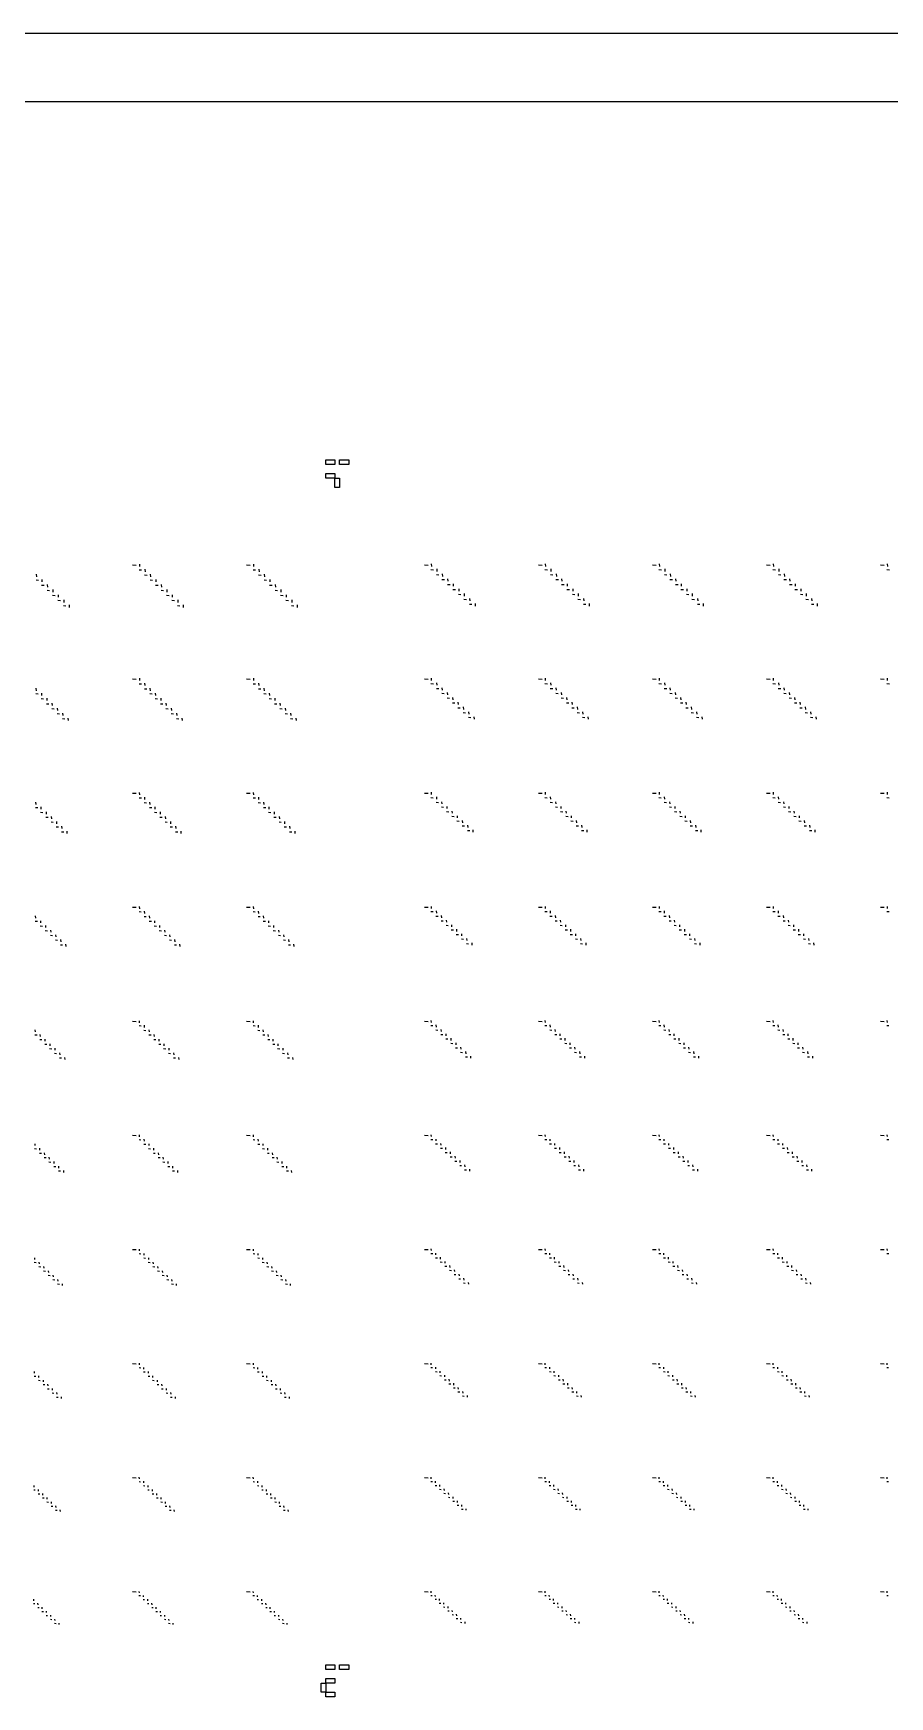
# Model space of a CAD drawing. Extents: x 0 to 300000, y 0 to 300000.
# Drawn here: x 111665 to 149232, y 227100 to 300000 of the extents above; entities that cross this region are included whole.
import ezdxf

# ---------------------------------------------------------------- set-up
doc = ezdxf.new("R2010")
doc.units = 0
doc.header["$MEASUREMENT"] = 0
doc.layers.get('0').update_dxf_attribs({"linetype": 'CONTINUOUS'})

msp = doc.modelspace()

# ---------------------------------------------------------------- linework, layer by layer
at = {"color": 7}
for p, q in [((116020, 276705), (116180, 276695)), ((116310, 276490), (116420, 276480)), ((116320, 276735), (116330, 276625)), ((116560, 276510), (116570, 276400)), ((121020, 276705), (121180, 276695)), ((121310, 276490), (121420, 276480)), ((121320, 276735), (121330, 276625)), ((121560, 276510), (121570, 276400)), ((128820, 276705), (128980, 276695)), ((129110, 276495), (129220, 276490)), ((129120, 276745), (129130, 276635)), ((129360, 276525), (129370, 276415)), ((129600, 276310), (129610, 276200)), ((133820, 276705), (133980, 276695)), ((134110, 276495), (134220, 276490)), ((134120, 276745), (134130, 276635)), ((134360, 276525), (134370, 276415)), ((134600, 276310), (134610, 276200)), ((138820, 276705), (138980, 276695)), ((139110, 276495), (139220, 276490)), ((139120, 276745), (139130, 276635)), ((139360, 276525), (139370, 276415)), ((139600, 276310), (139610, 276200)), ((143820, 276705), (143980, 276695)), ((144110, 276495), (144220, 276490)), ((144120, 276745), (144130, 276635)), ((144360, 276525), (144370, 276415)), ((144600, 276310), (144610, 276200)), ((148820, 276705), (148980, 276695)), ((149110, 276495), (149220, 276490)), ((149120, 276745), (149130, 276635)), ((111790, 276040), (111900, 276035)), ((111800, 276290), (111805, 276180)), ((112030, 275820), (112140, 275810)), ((112040, 276065), (112045, 275955)), ((112270, 275595), (112380, 275585)), ((112280, 275840), (112285, 275730)), ((112520, 275620), (112525, 275510)), ((116550, 276265), (116660, 276255)), ((116790, 276040), (116900, 276035)), ((116800, 276290), (116805, 276180)), ((117030, 275820), (117140, 275810)), ((117040, 276065), (117045, 275955)), ((117270, 275595), (117380, 275585)), ((117280, 275840), (117285, 275730)), ((117520, 275620), (117525, 275510)), ((121550, 276265), (121660, 276255)), ((121790, 276040), (121900, 276035)), ((121800, 276290), (121805, 276180)), ((122030, 275820), (122140, 275810)), ((122040, 276065), (122045, 275955)), ((122270, 275595), (122380, 275585)), ((122280, 275840), (122285, 275730)), ((122520, 275620), (122525, 275510)), ((129350, 276280), (129460, 276270)), ((129590, 276065), (129700, 276055)), ((129835, 275845), (129945, 275840)), ((129840, 276095), (129850, 275985)), ((130075, 275630), (130185, 275625)), ((130085, 275875), (130090, 275765)), ((130325, 275660), (130330, 275550)), ((134350, 276280), (134460, 276270)), ((134590, 276065), (134700, 276055)), ((134835, 275845), (134945, 275840)), ((134840, 276095), (134850, 275985)), ((135075, 275630), (135185, 275625)), ((135085, 275875), (135090, 275765)), ((135325, 275660), (135330, 275550)), ((139350, 276280), (139460, 276270)), ((139590, 276065), (139700, 276055)), ((139835, 275845), (139945, 275840)), ((139840, 276095), (139850, 275985)), ((140075, 275630), (140185, 275625)), ((140085, 275875), (140090, 275765)), ((140325, 275660), (140330, 275550)), ((144350, 276280), (144460, 276270)), ((144590, 276065), (144700, 276055)), ((144835, 275845), (144945, 275840)), ((144840, 276095), (144850, 275985)), ((145075, 275630), (145185, 275625)), ((145085, 275875), (145090, 275765)), ((145325, 275660), (145330, 275550)), ((112510, 275370), (112620, 275365)), ((112750, 275150), (112860, 275140)), ((112760, 275395), (112765, 275285)), ((112990, 274925), (113100, 274915)), ((113000, 275170), (113005, 275060)), ((113235, 274950), (113245, 274840)), ((117510, 275370), (117620, 275365)), ((117750, 275150), (117860, 275140)), ((117760, 275395), (117765, 275285)), ((117990, 274925), (118100, 274915)), ((118000, 275170), (118005, 275060)), ((118235, 274950), (118245, 274840)), ((122510, 275370), (122620, 275365)), ((122750, 275150), (122860, 275140)), ((122760, 275395), (122765, 275285)), ((122990, 274925), (123100, 274915)), ((123000, 275170), (123005, 275060)), ((123235, 274950), (123245, 274840)), ((130315, 275415), (130425, 275405)), ((130555, 275195), (130665, 275190)), ((130565, 275445), (130570, 275335)), ((130795, 274980), (130905, 274975)), ((130805, 275225), (130810, 275120)), ((131045, 275010), (131050, 274900)), ((135315, 275415), (135425, 275405)), ((135555, 275195), (135665, 275190)), ((135565, 275445), (135570, 275335)), ((135795, 274980), (135905, 274975)), ((135805, 275225), (135810, 275120)), ((136045, 275010), (136050, 274900)), ((140315, 275415), (140425, 275405)), ((140555, 275195), (140665, 275190)), ((140565, 275445), (140570, 275335)), ((140795, 274980), (140905, 274975)), ((140805, 275225), (140810, 275120)), ((141045, 275010), (141050, 274900)), ((145315, 275415), (145425, 275405)), ((145555, 275195), (145665, 275190)), ((145565, 275445), (145570, 275335)), ((145795, 274980), (145905, 274975)), ((145805, 275225), (145810, 275120)), ((146045, 275010), (146050, 274900)), ((111785, 271295), (111795, 271190)), ((116020, 271705), (116180, 271695)), ((116310, 271495), (116415, 271485)), ((116320, 271735), (116325, 271630)), ((116545, 271275), (116650, 271270)), ((116550, 271515), (116560, 271410)), ((116785, 271295), (116795, 271190)), ((121020, 271705), (121180, 271695)), ((121310, 271495), (121415, 271485)), ((121320, 271735), (121325, 271630)), ((121545, 271275), (121650, 271270)), ((121550, 271515), (121560, 271410)), ((121785, 271295), (121795, 271190)), ((128820, 271705), (128980, 271695)), ((129110, 271500), (129215, 271495)), ((129120, 271740), (129125, 271635)), ((129345, 271290), (129450, 271285)), ((129355, 271530), (129360, 271425)), ((129585, 271320), (129595, 271215)), ((133820, 271705), (133980, 271695)), ((134110, 271500), (134215, 271495)), ((134120, 271740), (134125, 271635)), ((134345, 271290), (134450, 271285)), ((134355, 271530), (134360, 271425)), ((134585, 271320), (134595, 271215)), ((138820, 271705), (138980, 271695)), ((139110, 271500), (139215, 271495)), ((139120, 271740), (139125, 271635)), ((139345, 271290), (139450, 271285)), ((139355, 271530), (139360, 271425)), ((139585, 271320), (139595, 271215)), ((143820, 271705), (143980, 271695)), ((144110, 271500), (144215, 271495)), ((144120, 271740), (144125, 271635)), ((144345, 271290), (144450, 271285)), ((144355, 271530), (144360, 271425)), ((144585, 271320), (144595, 271215)), ((148820, 271705), (148980, 271695)), ((149110, 271500), (149215, 271495)), ((149120, 271740), (149125, 271635)), ((111775, 271060), (111880, 271050)), ((112010, 270840), (112115, 270835)), ((112020, 271080), (112025, 270975)), ((112245, 270620), (112350, 270615)), ((112255, 270860), (112260, 270755)), ((112485, 270645), (112495, 270540)), ((116775, 271060), (116880, 271050)), ((117010, 270840), (117115, 270835)), ((117020, 271080), (117025, 270975)), ((117245, 270620), (117350, 270615)), ((117255, 270860), (117260, 270755)), ((117485, 270645), (117495, 270540)), ((121775, 271060), (121880, 271050)), ((122010, 270840), (122115, 270835)), ((122020, 271080), (122025, 270975)), ((122245, 270620), (122350, 270615)), ((122255, 270860), (122260, 270755)), ((122485, 270645), (122495, 270540)), ((129580, 271080), (129685, 271070)), ((129815, 270870), (129920, 270860)), ((129820, 271105), (129830, 271005)), ((130050, 270655), (130155, 270650)), ((130055, 270895), (130065, 270790)), ((130290, 270685), (130300, 270580)), ((130525, 270475), (130535, 270370)), ((134580, 271080), (134685, 271070)), ((134815, 270870), (134920, 270860)), ((134820, 271105), (134830, 271005)), ((135050, 270655), (135155, 270650)), ((135055, 270895), (135065, 270790)), ((135290, 270685), (135300, 270580)), ((135525, 270475), (135535, 270370)), ((139580, 271080), (139685, 271070)), ((139815, 270870), (139920, 270860)), ((139820, 271105), (139830, 271005)), ((140050, 270655), (140155, 270650)), ((140055, 270895), (140065, 270790)), ((140290, 270685), (140300, 270580)), ((140525, 270475), (140535, 270370)), ((144580, 271080), (144685, 271070)), ((144815, 270870), (144920, 270860)), ((144820, 271105), (144830, 271005)), ((145050, 270655), (145155, 270650)), ((145055, 270895), (145065, 270790)), ((145290, 270685), (145300, 270580)), ((145525, 270475), (145535, 270370)), ((112480, 270405), (112585, 270395)), ((112710, 270185), (112815, 270180)), ((112720, 270425), (112725, 270320)), ((112945, 269970), (113050, 269960)), ((112955, 270210), (112960, 270105)), ((113185, 269990), (113195, 269885)), ((117480, 270405), (117585, 270395)), ((117710, 270185), (117815, 270180)), ((117720, 270425), (117725, 270320)), ((117945, 269970), (118050, 269960)), ((117955, 270210), (117960, 270105)), ((118185, 269990), (118195, 269885)), ((122480, 270405), (122585, 270395)), ((122710, 270185), (122815, 270180)), ((122720, 270425), (122725, 270320)), ((122945, 269970), (123050, 269960)), ((122955, 270210), (122960, 270105)), ((123185, 269990), (123195, 269885)), ((130285, 270445), (130385, 270440)), ((130515, 270235), (130620, 270225)), ((130750, 270025), (130855, 270015)), ((130760, 270265), (130765, 270160)), ((130995, 270050), (131000, 269945)), ((135285, 270445), (135385, 270440)), ((135515, 270235), (135620, 270225)), ((135750, 270025), (135855, 270015)), ((135760, 270265), (135765, 270160)), ((135995, 270050), (136000, 269945)), ((140285, 270445), (140385, 270440)), ((140515, 270235), (140620, 270225)), ((140750, 270025), (140855, 270015)), ((140760, 270265), (140765, 270160)), ((140995, 270050), (141000, 269945)), ((145285, 270445), (145385, 270440)), ((145515, 270235), (145620, 270225)), ((145750, 270025), (145855, 270015)), ((145760, 270265), (145765, 270160)), ((145995, 270050), (146000, 269945)), ((111770, 266305), (111780, 266205)), ((112000, 266095), (112005, 265995)), ((116020, 266705), (116180, 266695)), ((116310, 266500), (116410, 266490)), ((116315, 266730), (116325, 266630)), ((116535, 266285), (116635, 266280)), ((116545, 266520), (116550, 266420)), ((116770, 266305), (116780, 266205)), ((117000, 266095), (117005, 265995)), ((121020, 266705), (121180, 266695)), ((121310, 266500), (121410, 266490)), ((121315, 266730), (121325, 266630)), ((121535, 266285), (121635, 266280)), ((121545, 266520), (121550, 266420)), ((121770, 266305), (121780, 266205)), ((122000, 266095), (122005, 265995)), ((128820, 266705), (128980, 266695)), ((129110, 266505), (129210, 266500)), ((129115, 266740), (129125, 266640)), ((129340, 266300), (129440, 266295)), ((129345, 266535), (129350, 266435)), ((129565, 266095), (129665, 266090)), ((129575, 266325), (129580, 266225)), ((129800, 266120), (129810, 266020)), ((133820, 266705), (133980, 266695)), ((134110, 266505), (134210, 266500)), ((134115, 266740), (134125, 266640)), ((134340, 266300), (134440, 266295)), ((134345, 266535), (134350, 266435)), ((134565, 266095), (134665, 266090)), ((134575, 266325), (134580, 266225)), ((134800, 266120), (134810, 266020)), ((138820, 266705), (138980, 266695)), ((139110, 266505), (139210, 266500)), ((139115, 266740), (139125, 266640)), ((139340, 266300), (139440, 266295)), ((139345, 266535), (139350, 266435)), ((139565, 266095), (139665, 266090)), ((139575, 266325), (139580, 266225)), ((139800, 266120), (139810, 266020)), ((143820, 266705), (143980, 266695)), ((144110, 266505), (144210, 266500)), ((144115, 266740), (144125, 266640)), ((144340, 266300), (144440, 266295)), ((144345, 266535), (144350, 266435)), ((144565, 266095), (144665, 266090)), ((144575, 266325), (144580, 266225)), ((144800, 266120), (144810, 266020)), ((148820, 266705), (148980, 266695)), ((149110, 266505), (149210, 266500)), ((149115, 266740), (149125, 266640)), ((111765, 266075), (111865, 266065)), ((111990, 265860), (112090, 265855)), ((112220, 265650), (112320, 265640)), ((112225, 265880), (112235, 265780)), ((112445, 265435), (112545, 265430)), ((112455, 265670), (112460, 265570)), ((112680, 265455), (112690, 265355)), ((116765, 266075), (116865, 266065)), ((116990, 265860), (117090, 265855)), ((117220, 265650), (117320, 265640)), ((117225, 265880), (117235, 265780)), ((117445, 265435), (117545, 265430)), ((117455, 265670), (117460, 265570)), ((117680, 265455), (117690, 265355)), ((121765, 266075), (121865, 266065)), ((121990, 265860), (122090, 265855)), ((122220, 265650), (122320, 265640)), ((122225, 265880), (122235, 265780)), ((122445, 265435), (122545, 265430)), ((122455, 265670), (122460, 265570)), ((122680, 265455), (122690, 265355)), ((129795, 265890), (129895, 265880)), ((130025, 265685), (130125, 265675)), ((130030, 265915), (130035, 265815)), ((130250, 265480), (130350, 265470)), ((130260, 265710), (130265, 265610)), ((130485, 265505), (130495, 265405)), ((134795, 265890), (134895, 265880)), ((135025, 265685), (135125, 265675)), ((135030, 265915), (135035, 265815)), ((135250, 265480), (135350, 265470)), ((135260, 265710), (135265, 265610)), ((135485, 265505), (135495, 265405)), ((139795, 265890), (139895, 265880)), ((140025, 265685), (140125, 265675)), ((140030, 265915), (140035, 265815)), ((140250, 265480), (140350, 265470)), ((140260, 265710), (140265, 265610)), ((140485, 265505), (140495, 265405)), ((144795, 265890), (144895, 265880)), ((145025, 265685), (145125, 265675)), ((145030, 265915), (145035, 265815)), ((145250, 265480), (145350, 265470)), ((145260, 265710), (145265, 265610)), ((145485, 265505), (145495, 265405)), ((112675, 265225), (112775, 265220)), ((112900, 265010), (113000, 265005)), ((112910, 265245), (112915, 265145)), ((113135, 265030), (113145, 264935)), ((117675, 265225), (117775, 265220)), ((117900, 265010), (118000, 265005)), ((117910, 265245), (117915, 265145)), ((118135, 265030), (118145, 264935)), ((122675, 265225), (122775, 265220)), ((122900, 265010), (123000, 265005)), ((122910, 265245), (122915, 265145)), ((123135, 265030), (123145, 264935)), ((130480, 265270), (130580, 265265)), ((130710, 265065), (130810, 265060)), ((130715, 265300), (130720, 265200)), ((130945, 265095), (130950, 264995)), ((135480, 265270), (135580, 265265)), ((135710, 265065), (135810, 265060)), ((135715, 265300), (135720, 265200)), ((135945, 265095), (135950, 264995)), ((140480, 265270), (140580, 265265)), ((140710, 265065), (140810, 265060)), ((140715, 265300), (140720, 265200)), ((140945, 265095), (140950, 264995)), ((145480, 265270), (145580, 265265)), ((145710, 265065), (145810, 265060)), ((145715, 265300), (145720, 265200)), ((145945, 265095), (145950, 264995)), ((116315, 261730), (116320, 261635)), ((121315, 261730), (121320, 261635)), ((129115, 261735), (129120, 261640)), ((134115, 261735), (134120, 261640)), ((139115, 261735), (139120, 261640)), ((144115, 261735), (144120, 261640)), ((149115, 261735), (149120, 261640)), ((111750, 261090), (111845, 261085)), ((111755, 261315), (111765, 261220)), ((111980, 261110), (111985, 261015)), ((116020, 261705), (116180, 261695)), ((116310, 261505), (116405, 261495)), ((116530, 261295), (116625, 261290)), ((116535, 261520), (116540, 261425)), ((116750, 261090), (116845, 261085)), ((116755, 261315), (116765, 261220)), ((116980, 261110), (116985, 261015)), ((121020, 261705), (121180, 261695)), ((121310, 261505), (121405, 261495)), ((121530, 261295), (121625, 261290)), ((121535, 261520), (121540, 261425)), ((121750, 261090), (121845, 261085)), ((121755, 261315), (121765, 261220)), ((121980, 261110), (121985, 261015)), ((128820, 261705), (128980, 261695)), ((129110, 261510), (129205, 261505)), ((129330, 261310), (129425, 261305)), ((129335, 261535), (129345, 261440)), ((129555, 261110), (129650, 261105)), ((129560, 261335), (129565, 261240)), ((129780, 261135), (129790, 261040)), ((133820, 261705), (133980, 261695)), ((134110, 261510), (134205, 261505)), ((134330, 261310), (134425, 261305)), ((134335, 261535), (134345, 261440)), ((134555, 261110), (134650, 261105)), ((134560, 261335), (134565, 261240)), ((134780, 261135), (134790, 261040)), ((138820, 261705), (138980, 261695)), ((139110, 261510), (139205, 261505)), ((139330, 261310), (139425, 261305)), ((139335, 261535), (139345, 261440)), ((139555, 261110), (139650, 261105)), ((139560, 261335), (139565, 261240)), ((139780, 261135), (139790, 261040)), ((143820, 261705), (143980, 261695)), ((144110, 261510), (144205, 261505)), ((144330, 261310), (144425, 261305)), ((144335, 261535), (144345, 261440)), ((144555, 261110), (144650, 261105)), ((144560, 261335), (144565, 261240)), ((144780, 261135), (144790, 261040)), ((148820, 261705), (148980, 261695)), ((149110, 261510), (149205, 261505)), ((111975, 260885), (112070, 260875)), ((112195, 260675), (112290, 260670)), ((112200, 260900), (112205, 260805)), ((112415, 260470), (112510, 260465)), ((112420, 260695), (112430, 260600)), ((112640, 260265), (112730, 260255)), ((112645, 260490), (112650, 260395)), ((112865, 260280), (112870, 260185)), ((116975, 260885), (117070, 260875)), ((117195, 260675), (117290, 260670)), ((117200, 260900), (117205, 260805)), ((117415, 260470), (117510, 260465)), ((117420, 260695), (117430, 260600)), ((117640, 260265), (117730, 260255)), ((117645, 260490), (117650, 260395)), ((117865, 260280), (117870, 260185)), ((121975, 260885), (122070, 260875)), ((122195, 260675), (122290, 260670)), ((122200, 260900), (122205, 260805)), ((122415, 260470), (122510, 260465)), ((122420, 260695), (122430, 260600)), ((122640, 260265), (122730, 260255)), ((122645, 260490), (122650, 260395)), ((122865, 260280), (122870, 260185)), ((129775, 260910), (129870, 260905)), ((130000, 260710), (130095, 260705)), ((130005, 260935), (130010, 260840)), ((130220, 260510), (130315, 260505)), ((130225, 260735), (130235, 260640)), ((130445, 260310), (130540, 260305)), ((130450, 260535), (130455, 260440)), ((130670, 260335), (130680, 260240)), ((134775, 260910), (134870, 260905)), ((135000, 260710), (135095, 260705)), ((135005, 260935), (135010, 260840)), ((135220, 260510), (135315, 260505)), ((135225, 260735), (135235, 260640)), ((135445, 260310), (135540, 260305)), ((135450, 260535), (135455, 260440)), ((135670, 260335), (135680, 260240)), ((139775, 260910), (139870, 260905)), ((140000, 260710), (140095, 260705)), ((140005, 260935), (140010, 260840)), ((140220, 260510), (140315, 260505)), ((140225, 260735), (140235, 260640)), ((140445, 260310), (140540, 260305)), ((140450, 260535), (140455, 260440)), ((140670, 260335), (140680, 260240)), ((144775, 260910), (144870, 260905)), ((145000, 260710), (145095, 260705)), ((145005, 260935), (145010, 260840)), ((145220, 260510), (145315, 260505)), ((145225, 260735), (145235, 260640)), ((145445, 260310), (145540, 260305)), ((145450, 260535), (145455, 260440)), ((145670, 260335), (145680, 260240)), ((112860, 260055), (112955, 260050)), ((113085, 260075), (113095, 259980)), ((117860, 260055), (117955, 260050)), ((118085, 260075), (118095, 259980)), ((122860, 260055), (122955, 260050)), ((123085, 260075), (123095, 259980)), ((130665, 260110), (130760, 260100)), ((130895, 260135), (130900, 260040)), ((135665, 260110), (135760, 260100)), ((135895, 260135), (135900, 260040)), ((140665, 260110), (140760, 260100)), ((140895, 260135), (140900, 260040)), ((145665, 260110), (145760, 260100)), ((145895, 260135), (145900, 260040)), ((116020, 256705), (116180, 256695)), ((116310, 256725), (116315, 256635)), ((121020, 256705), (121180, 256695)), ((121310, 256725), (121315, 256635)), ((128820, 256705), (128980, 256695)), ((129110, 256735), (129120, 256645)), ((133820, 256705), (133980, 256695)), ((134110, 256735), (134120, 256645)), ((138820, 256705), (138980, 256695)), ((139110, 256735), (139120, 256645)), ((143820, 256705), (143980, 256695)), ((144110, 256735), (144120, 256645)), ((148820, 256705), (148980, 256695)), ((149110, 256735), (149120, 256645)), ((111740, 256325), (111750, 256235)), ((111740, 256105), (111830, 256100)), ((111955, 255905), (112045, 255900)), ((111960, 256125), (111965, 256035)), ((112175, 255920), (112180, 255830)), ((116305, 256510), (116395, 256500)), ((116520, 256305), (116610, 256300)), ((116525, 256525), (116535, 256435)), ((116740, 256325), (116750, 256235)), ((116740, 256105), (116830, 256100)), ((116955, 255905), (117045, 255900)), ((116960, 256125), (116965, 256035)), ((117175, 255920), (117180, 255830)), ((121305, 256510), (121395, 256500)), ((121520, 256305), (121610, 256300)), ((121525, 256525), (121535, 256435)), ((121740, 256325), (121750, 256235)), ((121740, 256105), (121830, 256100)), ((121955, 255905), (122045, 255900)), ((121960, 256125), (121965, 256035)), ((122175, 255920), (122180, 255830)), ((129105, 256515), (129195, 256510)), ((129325, 256320), (129415, 256315)), ((129330, 256540), (129335, 256450)), ((129540, 256125), (129630, 256120)), ((129545, 256345), (129550, 256255)), ((129755, 255930), (129845, 255925)), ((129760, 256150), (129765, 256060)), ((129975, 255955), (129985, 255865)), ((134105, 256515), (134195, 256510)), ((134325, 256320), (134415, 256315)), ((134330, 256540), (134335, 256450)), ((134540, 256125), (134630, 256120)), ((134545, 256345), (134550, 256255)), ((134755, 255930), (134845, 255925)), ((134760, 256150), (134765, 256060)), ((134975, 255955), (134985, 255865)), ((139105, 256515), (139195, 256510)), ((139325, 256320), (139415, 256315)), ((139330, 256540), (139335, 256450)), ((139540, 256125), (139630, 256120)), ((139545, 256345), (139550, 256255)), ((139755, 255930), (139845, 255925)), ((139760, 256150), (139765, 256060)), ((139975, 255955), (139985, 255865)), ((144105, 256515), (144195, 256510)), ((144325, 256320), (144415, 256315)), ((144330, 256540), (144335, 256450)), ((144540, 256125), (144630, 256120)), ((144545, 256345), (144550, 256255)), ((144755, 255930), (144845, 255925)), ((144760, 256150), (144765, 256060)), ((144975, 255955), (144985, 255865)), ((149105, 256515), (149195, 256510)), ((112170, 255705), (112260, 255700)), ((112385, 255505), (112475, 255495)), ((112390, 255720), (112395, 255630)), ((112600, 255300), (112690, 255295)), ((112605, 255520), (112610, 255430)), ((112820, 255320), (112825, 255230)), ((117170, 255705), (117260, 255700)), ((117385, 255505), (117475, 255495)), ((117390, 255720), (117395, 255630)), ((117600, 255300), (117690, 255295)), ((117605, 255520), (117610, 255430)), ((117820, 255320), (117825, 255230)), ((122170, 255705), (122260, 255700)), ((122385, 255505), (122475, 255495)), ((122390, 255720), (122395, 255630)), ((122600, 255300), (122690, 255295)), ((122605, 255520), (122610, 255430)), ((122820, 255320), (122825, 255230)), ((129975, 255735), (130065, 255730)), ((130190, 255540), (130280, 255535)), ((130195, 255760), (130200, 255670)), ((130405, 255345), (130495, 255340)), ((130410, 255565), (130415, 255475)), ((130620, 255150), (130710, 255145)), ((130625, 255370), (130635, 255280)), ((130845, 255175), (130850, 255085)), ((134975, 255735), (135065, 255730)), ((135190, 255540), (135280, 255535)), ((135195, 255760), (135200, 255670)), ((135405, 255345), (135495, 255340)), ((135410, 255565), (135415, 255475)), ((135620, 255150), (135710, 255145)), ((135625, 255370), (135635, 255280)), ((135845, 255175), (135850, 255085)), ((139975, 255735), (140065, 255730)), ((140190, 255540), (140280, 255535)), ((140195, 255760), (140200, 255670)), ((140405, 255345), (140495, 255340)), ((140410, 255565), (140415, 255475)), ((140620, 255150), (140710, 255145)), ((140625, 255370), (140635, 255280)), ((140845, 255175), (140850, 255085)), ((144975, 255735), (145065, 255730)), ((145190, 255540), (145280, 255535)), ((145195, 255760), (145200, 255670)), ((145405, 255345), (145495, 255340)), ((145410, 255565), (145415, 255475)), ((145620, 255150), (145710, 255145)), ((145625, 255370), (145635, 255280)), ((145845, 255175), (145850, 255085)), ((112815, 255100), (112905, 255095)), ((113035, 255115), (113045, 255025)), ((117815, 255100), (117905, 255095)), ((118035, 255115), (118045, 255025)), ((122815, 255100), (122905, 255095)), ((123035, 255115), (123045, 255025)), ((116020, 251705), (116180, 251695)), ((116305, 251515), (116390, 251505)), ((116310, 251725), (116315, 251640)), ((116520, 251530), (116525, 251445)), ((121020, 251705), (121180, 251695)), ((121305, 251515), (121390, 251505)), ((121310, 251725), (121315, 251640)), ((121520, 251530), (121525, 251445)), ((128820, 251705), (128980, 251695)), ((129105, 251520), (129190, 251515)), ((129110, 251730), (129115, 251645)), ((129320, 251540), (129325, 251455)), ((133820, 251705), (133980, 251695)), ((134105, 251520), (134190, 251515)), ((134110, 251730), (134115, 251645)), ((134320, 251540), (134325, 251455)), ((138820, 251705), (138980, 251695)), ((139105, 251520), (139190, 251515)), ((139110, 251730), (139115, 251645)), ((139320, 251540), (139325, 251455)), ((143820, 251705), (143980, 251695)), ((144105, 251520), (144190, 251515)), ((144110, 251730), (144115, 251645)), ((144320, 251540), (144325, 251455)), ((148820, 251705), (148980, 251695)), ((149105, 251520), (149190, 251515)), ((149110, 251730), (149115, 251645)), ((111725, 251120), (111810, 251115)), ((111730, 251335), (111735, 251250)), ((111935, 250925), (112020, 250920)), ((111940, 251135), (111945, 251050)), ((112145, 250940), (112155, 250855)), ((116515, 251320), (116600, 251310)), ((116725, 251120), (116810, 251115)), ((116730, 251335), (116735, 251250)), ((116935, 250925), (117020, 250920)), ((116940, 251135), (116945, 251050)), ((117145, 250940), (117155, 250855)), ((121515, 251320), (121600, 251310)), ((121725, 251120), (121810, 251115)), ((121730, 251335), (121735, 251250)), ((121935, 250925), (122020, 250920)), ((121940, 251135), (121945, 251050)), ((122145, 250940), (122155, 250855)), ((129315, 251330), (129400, 251325)), ((129525, 251140), (129610, 251135)), ((129530, 251350), (129535, 251270)), ((129735, 250950), (129820, 250945)), ((129740, 251165), (129745, 251080)), ((129950, 250975), (129955, 250890)), ((130160, 250785), (130165, 250700)), ((134315, 251330), (134400, 251325)), ((134525, 251140), (134610, 251135)), ((134530, 251350), (134535, 251270)), ((134735, 250950), (134820, 250945)), ((134740, 251165), (134745, 251080)), ((134950, 250975), (134955, 250890)), ((135160, 250785), (135165, 250700)), ((139315, 251330), (139400, 251325)), ((139525, 251140), (139610, 251135)), ((139530, 251350), (139535, 251270)), ((139735, 250950), (139820, 250945)), ((139740, 251165), (139745, 251080)), ((139950, 250975), (139955, 250890)), ((140160, 250785), (140165, 250700)), ((144315, 251330), (144400, 251325)), ((144525, 251140), (144610, 251135)), ((144530, 251350), (144535, 251270)), ((144735, 250950), (144820, 250945)), ((144740, 251165), (144745, 251080)), ((144950, 250975), (144955, 250890)), ((145160, 250785), (145165, 250700)), ((112145, 250730), (112230, 250725)), ((112355, 250745), (112365, 250660)), ((112355, 250535), (112440, 250530)), ((112565, 250550), (112575, 250465)), ((112565, 250340), (112650, 250335)), ((112775, 250355), (112780, 250270)), ((112775, 250145), (112860, 250140)), ((112985, 250160), (112990, 250075)), ((117145, 250730), (117230, 250725)), ((117355, 250745), (117365, 250660)), ((117355, 250535), (117440, 250530)), ((117565, 250550), (117575, 250465)), ((117565, 250340), (117650, 250335)), ((117775, 250355), (117780, 250270)), ((117775, 250145), (117860, 250140)), ((117985, 250160), (117990, 250075)), ((122145, 250730), (122230, 250725)), ((122355, 250745), (122365, 250660)), ((122355, 250535), (122440, 250530)), ((122565, 250550), (122575, 250465)), ((122565, 250340), (122650, 250335)), ((122775, 250355), (122780, 250270)), ((122775, 250145), (122860, 250140)), ((122985, 250160), (122990, 250075)), ((129950, 250765), (130035, 250755)), ((130160, 250575), (130245, 250565)), ((130370, 250595), (130380, 250510)), ((130370, 250385), (130455, 250380)), ((130580, 250405), (130590, 250320)), ((130580, 250195), (130665, 250190)), ((130795, 250215), (130800, 250130)), ((134950, 250765), (135035, 250755)), ((135160, 250575), (135245, 250565)), ((135370, 250595), (135380, 250510)), ((135370, 250385), (135455, 250380)), ((135580, 250405), (135590, 250320)), ((135580, 250195), (135665, 250190)), ((135795, 250215), (135800, 250130)), ((139950, 250765), (140035, 250755)), ((140160, 250575), (140245, 250565)), ((140370, 250595), (140380, 250510)), ((140370, 250385), (140455, 250380)), ((140580, 250405), (140590, 250320)), ((140580, 250195), (140665, 250190)), ((140795, 250215), (140800, 250130)), ((144950, 250765), (145035, 250755)), ((145160, 250575), (145245, 250565)), ((145370, 250595), (145380, 250510)), ((145370, 250385), (145455, 250380)), ((145580, 250405), (145590, 250320)), ((145580, 250195), (145665, 250190)), ((145795, 250215), (145800, 250130)), ((116020, 246705), (116180, 246695)), ((116305, 246720), (116310, 246640)), ((116305, 246520), (116385, 246515)), ((116510, 246530), (116515, 246450)), ((121020, 246705), (121180, 246695)), ((121305, 246720), (121310, 246640)), ((121305, 246520), (121385, 246515)), ((121510, 246530), (121515, 246450)), ((128820, 246705), (128980, 246695)), ((129105, 246730), (129115, 246650)), ((129105, 246525), (129185, 246520)), ((129310, 246545), (129315, 246465)), ((133820, 246705), (133980, 246695)), ((134105, 246730), (134115, 246650)), ((134105, 246525), (134185, 246520)), ((134310, 246545), (134315, 246465)), ((138820, 246705), (138980, 246695)), ((139105, 246730), (139115, 246650)), ((139105, 246525), (139185, 246520)), ((139310, 246545), (139315, 246465)), ((143820, 246705), (143980, 246695)), ((144105, 246730), (144115, 246650)), ((144105, 246525), (144185, 246520)), ((144310, 246545), (144315, 246465)), ((148820, 246705), (148980, 246695)), ((149105, 246730), (149115, 246650)), ((149105, 246525), (149185, 246520)), ((111710, 246140), (111790, 246135)), ((111715, 246340), (111720, 246260)), ((111915, 246150), (111925, 246070)), ((111915, 245950), (111995, 245945)), ((112120, 245960), (112125, 245880)), ((112120, 245760), (112200, 245755)), ((112325, 245770), (112330, 245690)), ((116510, 246330), (116590, 246325)), ((116710, 246140), (116790, 246135)), ((116715, 246340), (116720, 246260)), ((116915, 246150), (116925, 246070)), ((116915, 245950), (116995, 245945)), ((117120, 245960), (117125, 245880)), ((117120, 245760), (117200, 245755)), ((117325, 245770), (117330, 245690)), ((121510, 246330), (121590, 246325)), ((121710, 246140), (121790, 246135)), ((121715, 246340), (121720, 246260)), ((121915, 246150), (121925, 246070)), ((121915, 245950), (121995, 245945)), ((122120, 245960), (122125, 245880)), ((122120, 245760), (122200, 245755)), ((122325, 245770), (122330, 245690)), ((129310, 246340), (129390, 246335)), ((129515, 246360), (129520, 246280)), ((129515, 246155), (129595, 246150)), ((129720, 246175), (129725, 246095)), ((129720, 245975), (129800, 245970)), ((129925, 245995), (129930, 245915)), ((129925, 245790), (130005, 245785)), ((130130, 245810), (130135, 245730)), ((134310, 246340), (134390, 246335)), ((134515, 246360), (134520, 246280)), ((134515, 246155), (134595, 246150)), ((134720, 246175), (134725, 246095)), ((134720, 245975), (134800, 245970)), ((134925, 245995), (134930, 245915)), ((134925, 245790), (135005, 245785)), ((135130, 245810), (135135, 245730)), ((139310, 246340), (139390, 246335)), ((139515, 246360), (139520, 246280)), ((139515, 246155), (139595, 246150)), ((139720, 246175), (139725, 246095)), ((139720, 245975), (139800, 245970)), ((139925, 245995), (139930, 245915)), ((139925, 245790), (140005, 245785)), ((140130, 245810), (140135, 245730)), ((144310, 246340), (144390, 246335)), ((144515, 246360), (144520, 246280)), ((144515, 246155), (144595, 246150)), ((144720, 246175), (144725, 246095)), ((144720, 245975), (144800, 245970)), ((144925, 245995), (144930, 245915)), ((144925, 245790), (145005, 245785)), ((145130, 245810), (145135, 245730)), ((112325, 245570), (112405, 245565)), ((112525, 245380), (112605, 245375)), ((112530, 245580), (112535, 245500)), ((112730, 245390), (112740, 245310)), ((112730, 245190), (112810, 245185)), ((112935, 245200), (112940, 245120)), ((117325, 245570), (117405, 245565)), ((117525, 245380), (117605, 245375)), ((117530, 245580), (117535, 245500)), ((117730, 245390), (117740, 245310)), ((117730, 245190), (117810, 245185)), ((117935, 245200), (117940, 245120)), ((122325, 245570), (122405, 245565)), ((122525, 245380), (122605, 245375)), ((122530, 245580), (122535, 245500)), ((122730, 245390), (122740, 245310)), ((122730, 245190), (122810, 245185)), ((122935, 245200), (122940, 245120)), ((130125, 245605), (130205, 245600)), ((130330, 245420), (130410, 245415)), ((130335, 245625), (130340, 245545)), ((130535, 245235), (130615, 245230)), ((130540, 245440), (130545, 245360)), ((130740, 245255), (130750, 245175)), ((135125, 245605), (135205, 245600)), ((135330, 245420), (135410, 245415)), ((135335, 245625), (135340, 245545)), ((135535, 245235), (135615, 245230)), ((135540, 245440), (135545, 245360)), ((135740, 245255), (135750, 245175)), ((140125, 245605), (140205, 245600)), ((140330, 245420), (140410, 245415)), ((140335, 245625), (140340, 245545)), ((140535, 245235), (140615, 245230)), ((140540, 245440), (140545, 245360)), ((140740, 245255), (140750, 245175)), ((145125, 245605), (145205, 245600)), ((145330, 245420), (145410, 245415)), ((145335, 245625), (145340, 245545)), ((145535, 245235), (145615, 245230)), ((145540, 245440), (145545, 245360)), ((145740, 245255), (145750, 245175)), ((111700, 241350), (111705, 241275)), ((116020, 241705), (116180, 241695)), ((116305, 241720), (116310, 241645)), ((116305, 241525), (116380, 241520)), ((116500, 241535), (116505, 241460)), ((116500, 241340), (116575, 241335)), ((116700, 241350), (116705, 241275)), ((121020, 241705), (121180, 241695)), ((121305, 241720), (121310, 241645)), ((121305, 241525), (121380, 241520)), ((121500, 241535), (121505, 241460)), ((121500, 241340), (121575, 241335)), ((121700, 241350), (121705, 241275)), ((128820, 241705), (128980, 241695)), ((129105, 241725), (129110, 241650)), ((129105, 241530), (129180, 241525)), ((129305, 241550), (129310, 241475)), ((129305, 241350), (129375, 241345)), ((129500, 241370), (129505, 241295)), ((133820, 241705), (133980, 241695)), ((134105, 241725), (134110, 241650)), ((134105, 241530), (134180, 241525)), ((134305, 241550), (134310, 241475)), ((134305, 241350), (134375, 241345)), ((134500, 241370), (134505, 241295)), ((138820, 241705), (138980, 241695)), ((139105, 241725), (139110, 241650)), ((139105, 241530), (139180, 241525)), ((139305, 241550), (139310, 241475)), ((139305, 241350), (139375, 241345)), ((139500, 241370), (139505, 241295)), ((143820, 241705), (143980, 241695)), ((144105, 241725), (144110, 241650)), ((144105, 241530), (144180, 241525)), ((144305, 241550), (144310, 241475)), ((144305, 241350), (144375, 241345)), ((144500, 241370), (144505, 241295)), ((148820, 241705), (148980, 241695)), ((149105, 241725), (149110, 241650)), ((149105, 241530), (149180, 241525)), ((111700, 241155), (111775, 241150)), ((111895, 241165), (111900, 241090)), ((111895, 240970), (111970, 240965)), ((112095, 240980), (112100, 240905)), ((112095, 240785), (112170, 240780)), ((112290, 240600), (112365, 240595)), ((112295, 240800), (112300, 240725)), ((112490, 240615), (112495, 240540)), ((116700, 241155), (116775, 241150)), ((116895, 241165), (116900, 241090)), ((116895, 240970), (116970, 240965)), ((117095, 240980), (117100, 240905)), ((117095, 240785), (117170, 240780)), ((117290, 240600), (117365, 240595)), ((117295, 240800), (117300, 240725)), ((117490, 240615), (117495, 240540)), ((121700, 241155), (121775, 241150)), ((121895, 241165), (121900, 241090)), ((121895, 240970), (121970, 240965)), ((122095, 240980), (122100, 240905)), ((122095, 240785), (122170, 240780)), ((122290, 240600), (122365, 240595)), ((122295, 240800), (122300, 240725)), ((122490, 240615), (122495, 240540)), ((129500, 241175), (129575, 241170)), ((129700, 241190), (129705, 241115)), ((129700, 240995), (129775, 240990)), ((129900, 241010), (129905, 240935)), ((129900, 240815), (129975, 240810)), ((130095, 240835), (130100, 240760)), ((130095, 240635), (130170, 240630)), ((130295, 240655), (130300, 240580)), ((134500, 241175), (134575, 241170)), ((134700, 241190), (134705, 241115)), ((134700, 240995), (134775, 240990)), ((134900, 241010), (134905, 240935)), ((134900, 240815), (134975, 240810)), ((135095, 240835), (135100, 240760)), ((135095, 240635), (135170, 240630)), ((135295, 240655), (135300, 240580)), ((139500, 241175), (139575, 241170)), ((139700, 241190), (139705, 241115)), ((139700, 240995), (139775, 240990)), ((139900, 241010), (139905, 240935)), ((139900, 240815), (139975, 240810)), ((140095, 240835), (140100, 240760)), ((140095, 240635), (140170, 240630)), ((140295, 240655), (140300, 240580)), ((144500, 241175), (144575, 241170)), ((144700, 241190), (144705, 241115)), ((144700, 240995), (144775, 240990)), ((144900, 241010), (144905, 240935)), ((144900, 240815), (144975, 240810)), ((145095, 240835), (145100, 240760)), ((145095, 240635), (145170, 240630)), ((145295, 240655), (145300, 240580)), ((112490, 240415), (112565, 240410)), ((112690, 240430), (112695, 240355)), ((112690, 240235), (112760, 240225)), ((112885, 240245), (112890, 240170)), ((117490, 240415), (117565, 240410)), ((117690, 240430), (117695, 240355)), ((117690, 240235), (117760, 240225)), ((117885, 240245), (117890, 240170)), ((122490, 240415), (122565, 240410)), ((122690, 240430), (122695, 240355)), ((122690, 240235), (122760, 240225)), ((122885, 240245), (122890, 240170)), ((130295, 240460), (130370, 240455)), ((130495, 240475), (130500, 240400)), ((130495, 240280), (130570, 240275)), ((130690, 240295), (130695, 240225)), ((135295, 240460), (135370, 240455)), ((135495, 240475), (135500, 240400)), ((135495, 240280), (135570, 240275)), ((135690, 240295), (135695, 240225)), ((140295, 240460), (140370, 240455)), ((140495, 240475), (140500, 240400)), ((140495, 240280), (140570, 240275)), ((140690, 240295), (140695, 240225)), ((145295, 240460), (145370, 240455)), ((145495, 240475), (145500, 240400)), ((145495, 240280), (145570, 240275)), ((145690, 240295), (145695, 240225)), ((111685, 236360), (111690, 236290)), ((116020, 236705), (116180, 236695)), ((116300, 236715), (116305, 236645)), ((116305, 236530), (116370, 236525)), ((116495, 236540), (116500, 236470)), ((116495, 236350), (116565, 236345)), ((116685, 236360), (116690, 236290)), ((121020, 236705), (121180, 236695)), ((121300, 236715), (121305, 236645)), ((121305, 236530), (121370, 236525)), ((121495, 236540), (121500, 236470)), ((121495, 236350), (121565, 236345)), ((121685, 236360), (121690, 236290)), ((128820, 236705), (128980, 236695)), ((129100, 236725), (129105, 236655)), ((129105, 236535), (129175, 236530)), ((129295, 236550), (129300, 236480)), ((129295, 236360), (129365, 236355)), ((129485, 236380), (129490, 236310)), ((129680, 236205), (129685, 236135)), ((133820, 236705), (133980, 236695)), ((134100, 236725), (134105, 236655)), ((134105, 236535), (134175, 236530)), ((134295, 236550), (134300, 236480)), ((134295, 236360), (134365, 236355)), ((134485, 236380), (134490, 236310)), ((134680, 236205), (134685, 236135)), ((138820, 236705), (138980, 236695)), ((139100, 236725), (139105, 236655)), ((139105, 236535), (139175, 236530)), ((139295, 236550), (139300, 236480)), ((139295, 236360), (139365, 236355)), ((139485, 236380), (139490, 236310)), ((139680, 236205), (139685, 236135)), ((143820, 236705), (143980, 236695)), ((144100, 236725), (144105, 236655)), ((144105, 236535), (144175, 236530)), ((144295, 236550), (144300, 236480)), ((144295, 236360), (144365, 236355)), ((144485, 236380), (144490, 236310)), ((144680, 236205), (144685, 236135)), ((148820, 236705), (148980, 236695)), ((149100, 236725), (149105, 236655)), ((149105, 236535), (149175, 236530)), ((111685, 236170), (111755, 236165)), ((111875, 236180), (111880, 236110)), ((111880, 235990), (111950, 235985)), ((112070, 236000), (112075, 235930)), ((112070, 235815), (112140, 235810)), ((112260, 235825), (112265, 235755)), ((112260, 235635), (112330, 235630)), ((112450, 235645), (112455, 235575)), ((116685, 236170), (116755, 236165)), ((116875, 236180), (116880, 236110)), ((116880, 235990), (116950, 235985)), ((117070, 236000), (117075, 235930)), ((117070, 235815), (117140, 235810)), ((117260, 235825), (117265, 235755)), ((117260, 235635), (117330, 235630)), ((117450, 235645), (117455, 235575)), ((121685, 236170), (121755, 236165)), ((121875, 236180), (121880, 236110)), ((121880, 235990), (121950, 235985)), ((122070, 236000), (122075, 235930)), ((122070, 235815), (122140, 235810)), ((122260, 235825), (122265, 235755)), ((122260, 235635), (122330, 235630)), ((122450, 235645), (122455, 235575)), ((129490, 236190), (129560, 236185)), ((129680, 236015), (129750, 236010)), ((129870, 236030), (129875, 235960)), ((129875, 235840), (129940, 235835)), ((130065, 235860), (130070, 235790)), ((130065, 235670), (130135, 235665)), ((130255, 235685), (130260, 235615)), ((130255, 235495), (130325, 235490)), ((130450, 235510), (130455, 235440)), ((134490, 236190), (134560, 236185)), ((134680, 236015), (134750, 236010)), ((134870, 236030), (134875, 235960)), ((134875, 235840), (134940, 235835)), ((135065, 235860), (135070, 235790)), ((135065, 235670), (135135, 235665)), ((135255, 235685), (135260, 235615)), ((135255, 235495), (135325, 235490)), ((135450, 235510), (135455, 235440)), ((139490, 236190), (139560, 236185)), ((139680, 236015), (139750, 236010)), ((139870, 236030), (139875, 235960)), ((139875, 235840), (139940, 235835)), ((140065, 235860), (140070, 235790)), ((140065, 235670), (140135, 235665)), ((140255, 235685), (140260, 235615)), ((140255, 235495), (140325, 235490)), ((140450, 235510), (140455, 235440)), ((144490, 236190), (144560, 236185)), ((144680, 236015), (144750, 236010)), ((144870, 236030), (144875, 235960)), ((144875, 235840), (144940, 235835)), ((145065, 235860), (145070, 235790)), ((145065, 235670), (145135, 235665)), ((145255, 235685), (145260, 235615)), ((145255, 235495), (145325, 235490)), ((145450, 235510), (145455, 235440)), ((112455, 235455), (112525, 235450)), ((112645, 235465), (112650, 235395)), ((112645, 235275), (112715, 235270)), ((112835, 235285), (112840, 235215)), ((117455, 235455), (117525, 235450)), ((117645, 235465), (117650, 235395)), ((117645, 235275), (117715, 235270)), ((117835, 235285), (117840, 235215)), ((122455, 235455), (122525, 235450)), ((122645, 235465), (122650, 235395)), ((122645, 235275), (122715, 235270)), ((122835, 235285), (122840, 235215)), ((130450, 235325), (130520, 235320)), ((130640, 235340), (130645, 235270)), ((135450, 235325), (135520, 235320)), ((135640, 235340), (135645, 235270)), ((140450, 235325), (140520, 235320)), ((140640, 235340), (140645, 235270)), ((145450, 235325), (145520, 235320)), ((145640, 235340), (145645, 235270)), ((111670, 231370), (111675, 231305)), ((111675, 231185), (111740, 231180)), ((111855, 231195), (111860, 231130)), ((116020, 231705), (116180, 231695)), ((116300, 231715), (116305, 231650)), ((116300, 231535), (116365, 231530)), ((116485, 231540), (116490, 231475)), ((116485, 231360), (116550, 231355)), ((116670, 231370), (116675, 231305)), ((116675, 231185), (116740, 231180)), ((116855, 231195), (116860, 231130)), ((121020, 231705), (121180, 231695)), ((121300, 231715), (121305, 231650)), ((121300, 231535), (121365, 231530)), ((121485, 231540), (121490, 231475)), ((121485, 231360), (121550, 231355)), ((121670, 231370), (121675, 231305)), ((121675, 231185), (121740, 231180)), ((121855, 231195), (121860, 231130)), ((128820, 231705), (128980, 231695)), ((129100, 231720), (129105, 231655)), ((129100, 231540), (129165, 231535)), ((129285, 231555), (129290, 231490)), ((129290, 231370), (129355, 231370)), ((129475, 231385), (129475, 231320)), ((129475, 231205), (129540, 231200)), ((129660, 231220), (129665, 231155)), ((133820, 231705), (133980, 231695)), ((134100, 231720), (134105, 231655)), ((134100, 231540), (134165, 231535)), ((134285, 231555), (134290, 231490)), ((134290, 231370), (134355, 231370)), ((134475, 231385), (134475, 231320)), ((134475, 231205), (134540, 231200)), ((134660, 231220), (134665, 231155)), ((138820, 231705), (138980, 231695)), ((139100, 231720), (139105, 231655)), ((139100, 231540), (139165, 231535)), ((139285, 231555), (139290, 231490)), ((139290, 231370), (139355, 231370)), ((139475, 231385), (139475, 231320)), ((139475, 231205), (139540, 231200)), ((139660, 231220), (139665, 231155)), ((143820, 231705), (143980, 231695)), ((144100, 231720), (144105, 231655)), ((144100, 231540), (144165, 231535)), ((144285, 231555), (144290, 231490)), ((144290, 231370), (144355, 231370)), ((144475, 231385), (144475, 231320)), ((144475, 231205), (144540, 231200)), ((144660, 231220), (144665, 231155)), ((148820, 231705), (148980, 231695)), ((149100, 231720), (149105, 231655)), ((149100, 231540), (149165, 231535)), ((111860, 231015), (111925, 231010)), ((112040, 231020), (112045, 230955)), ((112045, 230840), (112110, 230835)), ((112230, 230850), (112235, 230785)), ((112230, 230665), (112295, 230665)), ((112415, 230675), (112420, 230610)), ((112415, 230495), (112480, 230490)), ((112600, 230500), (112605, 230440)), ((116860, 231015), (116925, 231010)), ((117040, 231020), (117045, 230955)), ((117045, 230840), (117110, 230835)), ((117230, 230850), (117235, 230785)), ((117230, 230665), (117295, 230665)), ((117415, 230675), (117420, 230610)), ((117415, 230495), (117480, 230490)), ((117600, 230500), (117605, 230440)), ((121860, 231015), (121925, 231010)), ((122040, 231020), (122045, 230955)), ((122045, 230840), (122110, 230835)), ((122230, 230850), (122235, 230785)), ((122230, 230665), (122295, 230665)), ((122415, 230675), (122420, 230610)), ((122415, 230495), (122480, 230490)), ((122600, 230500), (122605, 230440)), ((129660, 231035), (129725, 231030)), ((129845, 231050), (129850, 230985)), ((129850, 230870), (129910, 230865)), ((130030, 230885), (130035, 230820)), ((130035, 230700), (130100, 230695)), ((130220, 230715), (130225, 230650)), ((130220, 230535), (130285, 230530)), ((130405, 230545), (130410, 230480)), ((130405, 230365), (130470, 230360)), ((130590, 230380), (130595, 230315)), ((134660, 231035), (134725, 231030)), ((134845, 231050), (134850, 230985)), ((134850, 230870), (134910, 230865)), ((135030, 230885), (135035, 230820)), ((135035, 230700), (135100, 230695)), ((135220, 230715), (135225, 230650)), ((135220, 230535), (135285, 230530)), ((135405, 230545), (135410, 230480)), ((135405, 230365), (135470, 230360)), ((135590, 230380), (135595, 230315)), ((139660, 231035), (139725, 231030)), ((139845, 231050), (139850, 230985)), ((139850, 230870), (139910, 230865)), ((140030, 230885), (140035, 230820)), ((140035, 230700), (140100, 230695)), ((140220, 230715), (140225, 230650)), ((140220, 230535), (140285, 230530)), ((140405, 230545), (140410, 230480)), ((140405, 230365), (140470, 230360)), ((140590, 230380), (140595, 230315)), ((144660, 231035), (144725, 231030)), ((144845, 231050), (144850, 230985)), ((144850, 230870), (144910, 230865)), ((145030, 230885), (145035, 230820)), ((145035, 230700), (145100, 230695)), ((145220, 230715), (145225, 230650)), ((145220, 230535), (145285, 230530)), ((145405, 230545), (145410, 230480)), ((145405, 230365), (145470, 230360)), ((145590, 230380), (145595, 230315)), ((112600, 230320), (112665, 230315)), ((112785, 230330), (112790, 230265)), ((117600, 230320), (117665, 230315)), ((117785, 230330), (117790, 230265)), ((122600, 230320), (122665, 230315)), ((122785, 230330), (122790, 230265))]:
    msp.add_line(p, q, dxfattribs=at)
for points in [[(3000, 300000, 0), (297000, 300000, 0), (297000, 297000, 0), (3000, 297000, 0), (3000, 300000, 0)], [(124500, 281300, 0), (124900, 281300, 0), (124900, 281100, 0), (124500, 281100, 0), (124500, 281300, 0)], [(124500, 280700, 0), (124900, 280700, 0), (124900, 280500, 0), (124500, 280500, 0), (124500, 280700, 0)], [(125100, 281300, 0), (125500, 281300, 0), (125500, 281100, 0), (125100, 281100, 0), (125100, 281300, 0)], [(124900, 280500, 0), (125100, 280500, 0), (125100, 280100, 0), (124900, 280100, 0), (124900, 280500, 0)], [(124500, 228500, 0), (124900, 228500, 0), (124900, 228300, 0), (124500, 228300, 0), (124500, 228500, 0)], [(125100, 228500, 0), (125500, 228500, 0), (125500, 228300, 0), (125100, 228300, 0), (125100, 228500, 0)], [(124300, 227700, 0), (124500, 227700, 0), (124500, 227300, 0), (124300, 227300, 0), (124300, 227700, 0)], [(124500, 227900, 0), (124900, 227900, 0), (124900, 227700, 0), (124500, 227700, 0), (124500, 227900, 0)], [(124500, 227300, 0), (124900, 227300, 0), (124900, 227100, 0), (124500, 227100, 0), (124500, 227300, 0)]]:
    msp.add_polyline3d(points)

doc.saveas('drawing.dxf')
